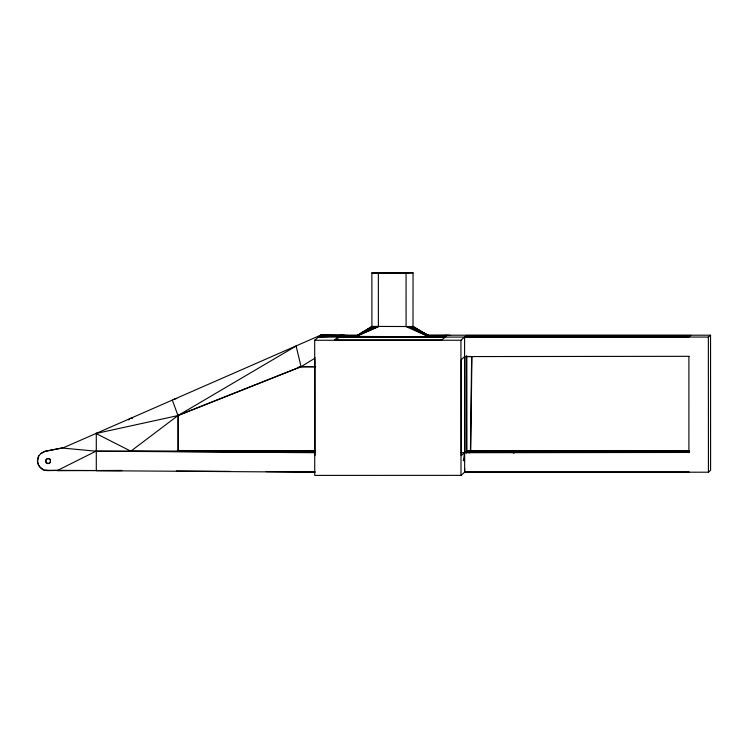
<?xml version="1.0" encoding="UTF-8"?>
<svg xmlns="http://www.w3.org/2000/svg" width="748" height="748" viewBox="0 0 748 748"><rect width="100%" height="100%" fill="white"/><g stroke="black" fill="none" stroke-linecap="round" stroke-linejoin="round"><path stroke-width="1.12" d="M121.419 470.679L44.487 470.277L40.158 467.696L37.699 463.311L37.765 458.281L38.765 455.943L40.616 453.699L45.011 451.24L62.935 447.828L44.721 451.493L40.616 453.699M470.427 451.54L471.642 356.572L469.323 356.394M470.716 451.231L471.923 356.88M688.758 450.829L466.827 450.829L464.648 452.699L463.367 460.665L464.648 460.665L464.658 472.203L461.002 475.363L314.74 475.391L314.684 340.265L320.518 335.226L325.642 335.197M346.782 336.759L428.389 336.852L429.95 335.506L446.986 335.45L445.387 336.824L318.62 336.852L339.181 336.011L339.723 335.469L356.544 335.74L361.91 333.571M355.178 336.871L356.544 335.74L339.47 335.721M461.207 452.699L689.207 452.447L464.938 452.456L464.891 356.329L461.245 359.732L461.282 455.607L464.648 452.699M38.765 455.943L37.4 460.787L37.699 463.311M339.181 336.011L334.478 340.003L441.741 339.985L445.097 337.077M314.684 340.265L460.946 340.237L464.592 337.067L464.648 460.665M121.905 470.436L57.007 470.688L95.996 451.184L315.684 451.109M95.8 433.457L96.286 433.242L96.305 470.445M464.648 468.435L464.658 472.203L708.421 472.203L710.6 470.333L710.544 335.197L426.285 335.207M38.644 465.667L37.98 463.068M42.15 469.276L44.487 470.277M47.002 470.642L57.297 470.445M337.834 340.536L337.834 337.096L708.365 337.067L710.544 335.197M315.357 357.955L300.733 366.875L177.996 415.579L95.996 433.503L130.835 451.175L178.286 415.327L301.023 366.623L314.796 366.623M176.388 451.493L178.304 450.913L314.824 450.857M178.015 451.156L177.996 415.579L296.124 346.015L301.023 366.623L297.639 367.492M464.601 356.572L689.189 356.319M318.62 336.852L355.88 336.366L371.906 326.483L371.878 272.936L402.321 272.805L400.274 272.889M429.95 335.506L445.63 336.656L409.67 336.806L441.657 336.45L429.081 336.357L412.999 326.474L413.055 272.852L371.878 272.936M128.469 419.871L130.264 418.384L132.555 418.244M427.164 335.459L446.986 335.45L429.305 336.17L413.083 326.399L411.503 326.549L429.081 336.357L439.282 336.32L428.922 336.488L411.503 326.549L371.999 326.409L356.104 336.179L338.816 336.338L409.857 336.675L396.375 336.75L399.984 336.731L397.543 336.731M429.006 336.422L436.103 336.151M398.619 336.75L399.965 336.731L387.389 336.75L396.449 336.722M408.689 273.076L378.357 273.114L378.385 326.661L355.59 336.581L373.215 326.558L355.88 336.366M356.104 336.179L368.418 329.195M370.587 327.97L372.467 326.904M355.59 336.581L375.842 326.624M319.676 335.946L356.244 336.076L361.256 333.627M363.257 332.645L366.258 331.177M358.666 335.216L320.518 335.226L62.645 448.08L95.996 451.184L314.889 452.708M338.124 336.843L355.44 336.675L378.385 326.661M356.244 336.076L360.405 334.365M513.343 453.11L518.766 451.081M174.443 399.077L176.706 398.497M446.986 335.45L429.455 336.039L425.266 334.328M382.078 272.983L389.044 272.702M431.923 335.768L429.745 335.824L423.396 333.318M441.657 336.45L428.922 336.488L434.466 336.404M383.444 272.936L385.846 272.908M375.814 273.076L406.061 273.104L406.089 326.652L428.641 336.656L445.387 336.824M428.959 336.46L433.298 336.478M384.846 272.926L386.249 272.917M390.11 272.609L413.055 272.852M320.228 335.478L358.376 335.469M355.44 336.675L338.377 336.665L355.73 336.478M300.733 366.875L315.647 366.875M689.656 451.081L466.537 451.081L466.49 356.113M464.947 471.951L689.207 471.951M130.835 451.175L315.179 452.456M176.388 470.997L230.038 471.371M266.195 471.614L315.189 471.96M96.015 470.688L314.899 472.203M320.518 335.226L345.137 335.45L340.013 335.226M325.932 335.197L347.979 335.478M465.901 356.497L471.642 356.572M464.424 472.128L470.445 472.203M401.302 336.722L402.115 336.74M398.796 272.908L406.061 273.104M447.276 335.207L450.633 335.459M464.452 471.736L470.155 472.203M45.609 470.155L47.283 470.399M421.33 332.131L429.455 336.039L416.683 329.026M408.726 326.614L428.641 336.656L411.503 326.549M416.645 329.064L429.305 336.17M469.314 452.961L466.537 451.081L466.537 453.138M41.112 467.986L42.44 469.033M38.924 465.424L39.934 466.78M172.33 400.133L177.996 415.579M708.365 337.067L708.421 472.203M688.899 356.572L688.917 452.699M466.789 355.861L466.827 450.829M460.946 340.237L461.002 475.363M314.983 359.507L315.02 455.635M178.286 415.327L178.304 450.913M50.425 462.114A2.44 2.44 0 0 1 46.6 462.675L45.852 460.964L46.161 459.74A2.44 2.44 0 0 1 48.882 458.561M49.471 458.795A2.44 2.44 0 0 1 50.387 459.674M466.481 335.45L464.882 336.824L689.189 336.824L690.797 335.45L466.481 335.45M414.719 327.942L412.756 326.867L414.701 327.97M46.301 462.928A2.44 2.44 0 0 0 50.368 461.768A2.44 2.44 0 0 0 47.33 458.833A2.44 2.44 0 0 0 46.301 462.928"/></g></svg>
